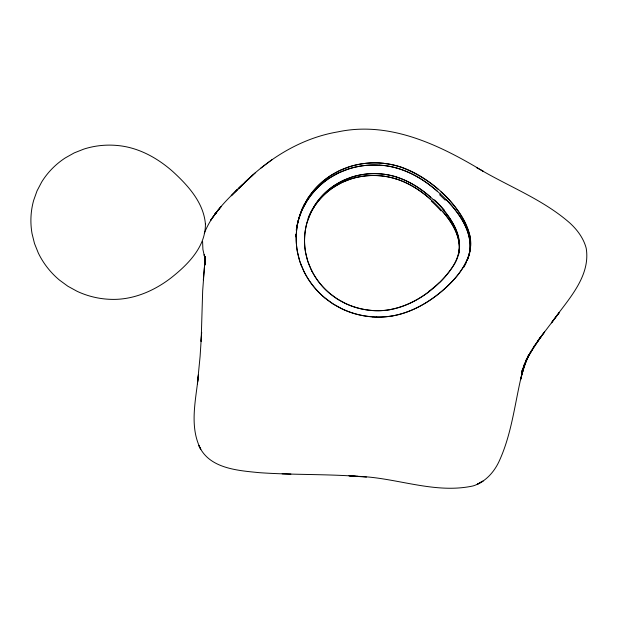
<?xml version="1.0" encoding="UTF-8"?>
<svg xmlns="http://www.w3.org/2000/svg" width="618" height="618" viewBox="0 0 618 618"><rect width="100%" height="100%" fill="white"/><g stroke="black" fill="none" stroke-linecap="round" stroke-linejoin="round"><path stroke-width="0.93" d="M205.446 260.68L204.241 254.655L205.191 261.399L204.805 256.408L204.589 265.802L205.207 256.81L202.673 290.784L201.136 341.491L201.638 332.353L200.116 356.238L197.405 383.855L198.494 374.438C196.192 398.896 188.753 426.165 200.788 449.286L198.926 445.632C208.923 468.544 237.474 470.499 259.081 472.646C292.082 475.003 325.23 473.952 358.224 476.408L348.977 475.76L366.428 477.111M204.589 265.802L204.813 262.704L203.314 280.062M459.043 252.523C461.314 237.08 452.337 222.804 442.697 211.588M458.548 255.025C462.967 233.72 447.177 215.103 432.832 201.414M469.178 254.006C473.813 233.009 459.784 213.859 446.057 199.544M524.589 364.62L520.588 379.707L523.492 367.494C515.126 398.973 512.716 432.407 498.718 462.156C493.512 472.925 484.767 482.264 473.133 485.918C434.516 494.361 395.953 477.305 357.258 476.323M438.131 189.317C422.913 175.821 404.157 165.385 383.647 163.314A81.785 78.084 15.2 0 0 349.162 166.829L339.537 170.622L330.56 175.643A81.785 78.084 15.2 0 0 307.007 199.691L302.318 208.598L298.942 218.069A81.707 78.007 15.2 0 0 296.277 234.608L295.698 236.733A81.707 78.007 15.2 0 1 295.86 234.222M524.543 364.69L522.04 373.82L526.567 359.104M526.575 359.004L523.778 367.872L528.313 355.242M468.846 255.195C464.033 269.602 453.45 281.205 442.133 290.954A146.35 143.353 55.3 0 1 435.922 295.952C423.16 305.555 408.498 313.079 392.669 315.875M527.749 356.779L521.445 372.19L528.398 356.231L523.516 366.242L531.202 351.024L525.864 360.873L534.315 346.018L528.506 355.752L541.067 336.54L534.292 346.119L544.574 331.959L537.312 341.491L559.259 312.615L551.472 322.859C566.66 300.997 591.017 277.327 586.188 248.15C583.562 238.301 577.336 229.85 569.896 223.059C543.886 200.193 511.032 187.463 481.352 170.274M204.272 233.395C213.063 210.668 232.53 194.539 249.579 178.038L238.942 188.111L249.579 178.038M308.058 218.424L314.137 206.373A72.654 69.363 15.2 0 1 335.064 185.021L343.029 180.556L351.58 177.181A72.654 69.363 15.2 0 1 382.218 174.075C400.441 175.891 417.096 185.176 430.622 197.165M311.24 211.595L306.976 222.704A72.584 69.301 15.2 0 0 304.604 237.397A72.584 69.301 15.2 0 0 305.547 252.314L307.725 261.066L311.101 269.494A72.654 69.363 15.2 0 0 329.85 293.496L337.335 298.996L345.508 303.492A72.654 69.363 15.2 0 0 375.651 310.653L378.757 310.684A69.216 66.087 15.2 0 0 388.027 309.935C402.913 307.803 416.741 300.873 428.645 291.881M465.47 264.218L466.312 262.434M463.979 267.069L465.23 264.659M304.149 204.743L308.073 198.007M303.577 206.868L307.494 200.132M311.58 210.97L313.102 208.382M314.052 206.875L310.553 212.901A71.649 68.405 15.2 0 0 308.351 217.629M214.523 214.755L221.144 206.52L214.523 214.755L218.803 209.324M235.226 191.765L237.598 189.309L231.24 195.775L242.017 185.106M439.437 282.704C449.309 273.086 458.618 261.082 459.553 246.806C460.024 232.615 451.835 219.938 442.951 209.556M252.747 175.133L245.076 182.186C270.514 157.196 302.434 137.853 337.946 131.866C389.912 120.811 439.823 145.153 483.114 171.24L476.354 167.532M247.787 179.668L255.636 172.53M260.811 168.158L271.974 159.707M334.153 186.891L342.171 182.403L350.769 179.004A73.086 69.78 15.2 0 1 381.592 175.883C399.923 177.714 416.686 187.053 430.29 199.112M390.236 309.587C415.505 304.628 437.93 288.15 452.422 267.154C469.618 243.871 451.812 215.365 433.148 199.452M282.156 473.821L290.9 474.091M372.484 316.895L376.54 317.096M383.94 163.345L379.885 163.005A82.047 78.332 15.2 0 0 351.866 166.003A78.625 75.064 15.2 0 0 335.25 172.816A81.074 77.404 15.2 0 0 308.127 198.038M379.305 165.13L383.361 165.477M399.838 166.706C430.9 178.216 460.155 203.044 469.896 235.535C474.392 256.424 459.545 275.334 444.983 288.467C426.281 305.362 402.009 317.992 376.254 317.088A81.785 78.084 15.2 0 1 342.318 309.008L333.125 303.948L324.689 297.768M396.609 177.072C410.344 181.437 422.581 189.672 433.094 199.405M396.068 178.903C409.896 183.299 422.202 191.572 432.778 201.368M437.552 191.449C422.333 177.945 403.577 167.509 383.067 165.446A81.785 78.084 15.2 0 0 348.583 168.953L338.958 172.746L329.981 177.768A81.785 78.084 15.2 0 0 306.435 201.816L301.746 210.73L298.363 220.193A81.707 78.007 15.2 0 0 296.316 230.043M440.34 193.967C428.506 183.005 414.732 173.743 399.267 168.83A78.471 74.956 15.2 0 0 383.369 165.392M440.982 191.897C459.383 208.691 478.819 234.655 467.084 260.603C477.614 235.381 458.054 210.305 440.402 194.021M311.897 271.101L309.015 264.689A71.217 67.995 15.2 0 1 304.643 237.397A71.217 67.995 15.2 0 1 311.572 210.854L315.087 204.882A71.595 68.359 15.2 0 1 382.48 174.052A69.71 66.59 15.2 0 1 396.625 177.003M304.489 272.553L301.236 265.331M205.261 260.163L202.905 249.371L202.58 241.445M204.937 260.379L205.083 264.203L204.805 256.408M296.277 234.608A81.707 78.007 15.2 0 0 297.335 251.402L299.792 261.26L303.585 270.738A81.785 78.084 15.2 0 0 324.689 297.76M301.205 265.346A80.17 76.539 15.2 0 1 296.316 234.616A80.17 76.539 15.2 0 1 304.118 204.728M295.736 236.74A80.17 76.539 15.2 0 1 295.852 234.794M296.3 230.282A80.17 76.539 15.2 0 1 303.538 206.852M304.543 272.523A81.066 77.404 15.2 0 0 330.723 302.372A80.147 76.524 15.2 0 0 372.492 316.764M392.654 315.806A78.478 74.886 15.1 0 1 376.54 317.011M383.925 163.43A78.471 74.786 15.2 0 1 399.815 166.783M307.548 200.162A81.074 77.404 15.2 0 1 336.424 173.998A80.147 76.524 15.2 0 1 379.305 165.269M439.552 194.685A146.35 129.054 22.6 0 1 445.246 200.201M313.102 208.382A73.094 69.78 15.2 0 1 334.153 186.899M434.462 199.815A126.103 115.759 16.6 0 1 444.473 210.305M396.045 178.981A70.305 67.007 15.2 0 0 378.231 175.682A73.326 70.004 15.2 0 0 353.195 178.278A70.267 67.084 15.2 0 0 338.34 184.365A72.453 69.177 15.2 0 0 314.106 206.906M431.271 201.089A125.346 110.529 22.6 0 1 441.051 210.931M439.321 282.588A125.338 122.449 29.2 0 1 428.452 291.626M390.252 309.664A69.888 66.829 15.6 0 1 372.299 310.568M372.306 310.499A72.885 69.587 15.2 0 1 347.826 304.535A70.073 66.906 15.2 0 1 333.735 296.555A72.02 68.76 15.2 0 1 311.951 271.078M205.415 224.11C205.593 247.1 187.555 264.929 170.692 278.162C153.673 291.178 132.685 300.116 110.962 299.351A81.785 78.084 15.2 0 1 77.034 291.271L67.833 286.219L59.398 280.031A81.785 78.084 15.2 0 1 38.308 253.001L34.5 243.523L32.051 233.666A81.785 78.084 15.2 0 1 33.666 200.34L37.034 190.869L41.715 181.955A81.785 78.084 15.2 0 1 65.276 157.922L74.245 152.893L83.87 149.085A81.785 78.084 15.2 0 1 118.355 145.593C138.872 147.64 157.621 158.092 172.847 171.588C188.042 185.516 203.662 202.588 205.415 224.11M214.268 215.273L210.576 220.394L216.462 212.298L214.268 215.273M481.059 482.187L477.243 484.28L483.029 481.128L481.059 482.187"/></g></svg>
